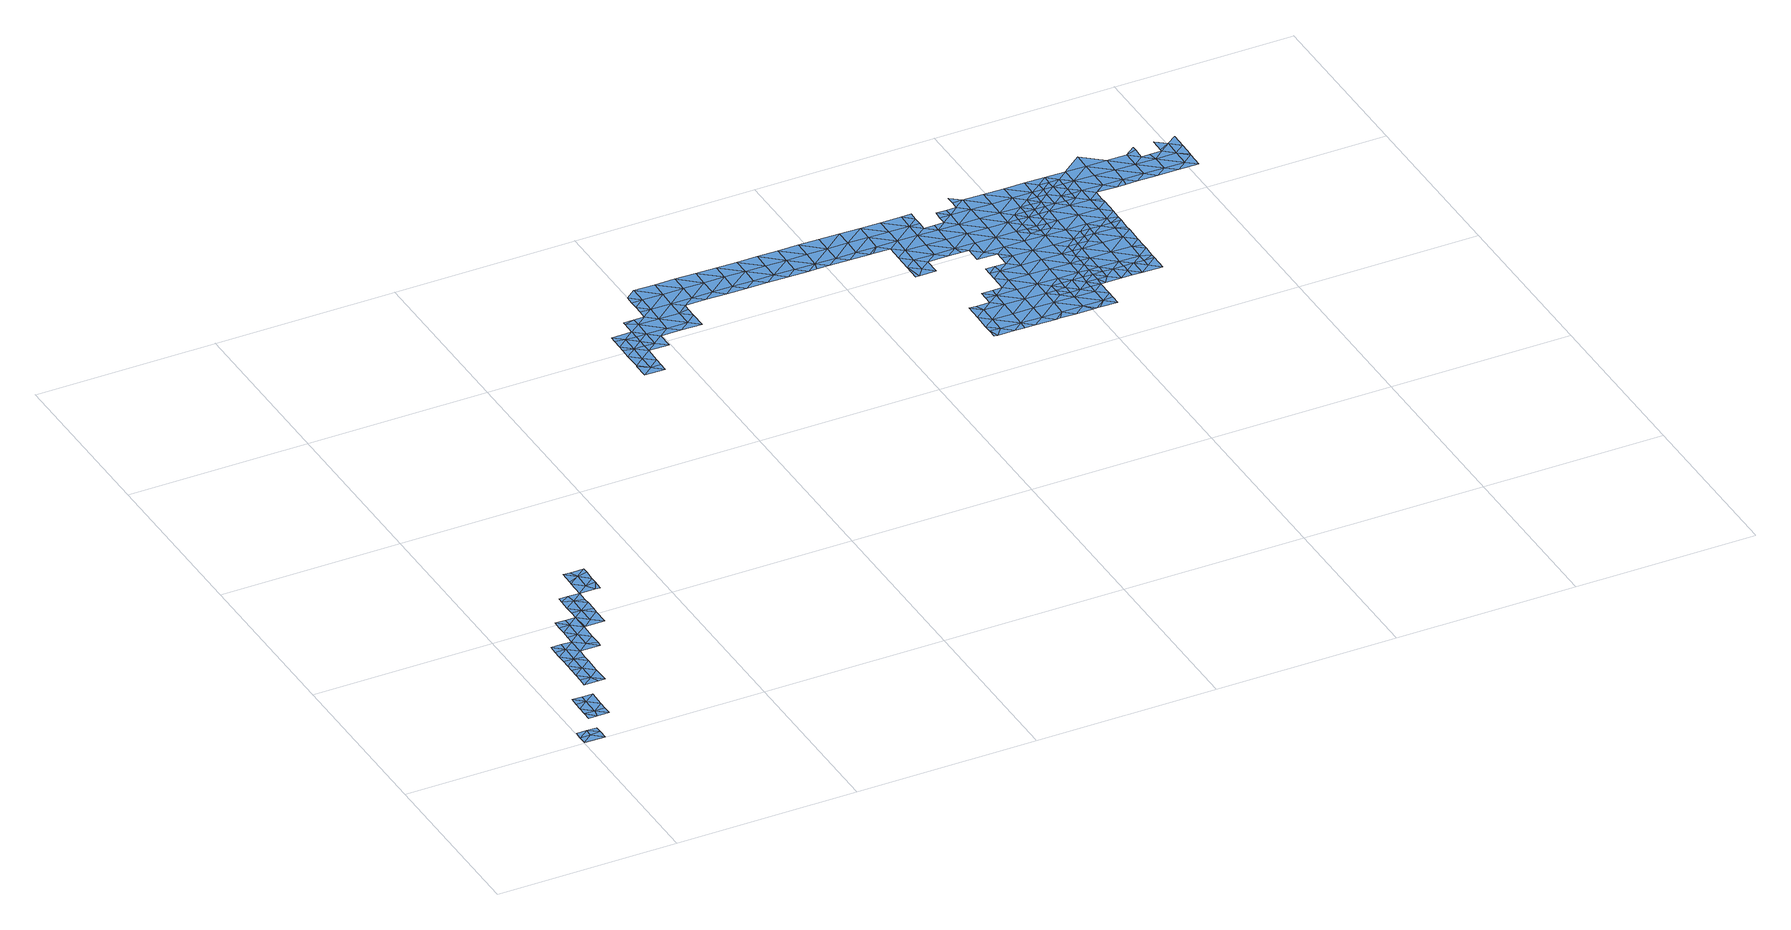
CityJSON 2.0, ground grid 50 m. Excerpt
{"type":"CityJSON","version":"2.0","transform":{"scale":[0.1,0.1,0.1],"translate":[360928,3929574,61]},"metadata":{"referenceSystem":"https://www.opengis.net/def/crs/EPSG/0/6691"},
"CityObjects":{
"waterbody1":{"type":"WaterBody","attributes":{"name":"9","class":"1140","function":"1","WaterBodyRiverFloodingRiskAttribute.description":"5","WaterBodyRiverFloodingRiskAttribute.rankOrg":"2","WaterBodyRiverFloodingRiskAttribute.adminType":"2","WaterBodyRiverFloodingRiskAttribute.scale":"L1"},"geometry":[{"type":"MultiSurface","lod":"1","boundaries":[[[0,1,2]],[[1,3,2]],[[4,5,3]],[[6,0,2]],[[6,5,7]],[[2,3,5]],[[5,6,2]]]}]},
"waterbody2":{"type":"WaterBody","attributes":{"name":"9","class":"1140","function":"1","WaterBodyRiverFloodingRiskAttribute.description":"5","WaterBodyRiverFloodingRiskAttribute.rankOrg":"2","WaterBodyRiverFloodingRiskAttribute.adminType":"2","WaterBodyRiverFloodingRiskAttribute.scale":"L1"},"geometry":[{"type":"MultiSurface","lod":"1","boundaries":[[[8,9,10]],[[11,9,12]],[[8,13,9]],[[11,10,9]],[[14,10,11]],[[15,16,9]],[[16,12,9]],[[11,17,14]],[[13,15,9]],[[13,8,18]],[[11,19,20]],[[19,11,12]],[[20,17,11]]]}]},
"waterbody3":{"type":"WaterBody","attributes":{"name":"9","class":"1140","function":"1","WaterBodyRiverFloodingRiskAttribute.description":"5","WaterBodyRiverFloodingRiskAttribute.rankOrg":"2","WaterBodyRiverFloodingRiskAttribute.adminType":"2","WaterBodyRiverFloodingRiskAttribute.scale":"L1"},"geometry":[{"type":"MultiSurface","lod":"1","boundaries":[[[21,22,23]],[[24,25,26]],[[24,26,27]],[[24,27,28]],[[24,28,29]],[[29,28,30]],[[31,30,32]],[[30,33,32]],[[28,33,30]],[[34,31,35]],[[36,37,35]],[[32,36,35]],[[38,36,32]],[[36,39,40]],[[39,41,40]],[[42,43,33]],[[42,33,44]],[[45,44,33]],[[46,47,40]],[[47,48,40]],[[47,49,48]],[[49,50,48]],[[34,35,51]],[[52,53,54]],[[55,52,54]],[[56,55,54]],[[54,53,57]],[[57,58,54]],[[59,27,26]],[[28,27,60]],[[29,25,24]],[[61,37,48]],[[37,51,35]],[[35,31,32]],[[32,43,38]],[[37,36,40]],[[33,43,32]],[[28,45,33]],[[62,48,56]],[[62,61,48]],[[63,62,56]],[[54,63,56]],[[58,63,54]],[[23,22,64]],[[65,66,64]],[[67,23,64]],[[67,64,66]],[[59,65,27]],[[68,55,56]],[[50,68,56]],[[48,50,56]],[[37,40,48]],[[41,46,40]],[[27,65,64]],[[69,27,64]],[[27,69,60]],[[22,69,64]]]}]},
"waterbody4":{"type":"WaterBody","attributes":{"name":"9","class":"1140","function":"1","WaterBodyRiverFloodingRiskAttribute.description":"5","WaterBodyRiverFloodingRiskAttribute.rankOrg":"2","WaterBodyRiverFloodingRiskAttribute.adminType":"2","WaterBodyRiverFloodingRiskAttribute.scale":"L1"},"geometry":[{"type":"MultiSurface","lod":"1","boundaries":[[[70,71,67]],[[72,73,74]],[[71,72,75]],[[71,76,72]],[[76,71,77]],[[70,77,71]],[[78,77,70]],[[72,79,80]],[[81,72,80]],[[75,72,81]],[[71,75,67]],[[73,72,76]],[[72,74,79]]]}]},
"waterbody5":{"type":"WaterBody","attributes":{"name":"9","class":"1140","function":"1","WaterBodyRiverFloodingRiskAttribute.description":"5","WaterBodyRiverFloodingRiskAttribute.rankOrg":"2","WaterBodyRiverFloodingRiskAttribute.adminType":"2","WaterBodyRiverFloodingRiskAttribute.scale":"L1"},"geometry":[{"type":"MultiSurface","lod":"1","boundaries":[[[82,83,84]],[[85,86,87]],[[88,89,85]],[[90,91,92]],[[93,92,91]],[[94,95,91]],[[96,85,89]],[[93,82,97]],[[96,86,85]],[[82,93,91]],[[98,90,92]],[[97,82,99]],[[82,91,95]],[[82,84,99]],[[83,82,95]],[[100,88,85]],[[90,98,100]],[[90,100,85]],[[87,90,85]],[[101,90,87]],[[90,101,94]],[[91,90,94]]]}]},
"waterbody6":{"type":"WaterBody","attributes":{"name":"9","class":"1140","function":"1","WaterBodyRiverFloodingRiskAttribute.description":"5","WaterBodyRiverFloodingRiskAttribute.rankOrg":"1","WaterBodyRiverFloodingRiskAttribute.adminType":"2","WaterBodyRiverFloodingRiskAttribute.scale":"L1"},"geometry":[{"type":"MultiSurface","lod":"1","boundaries":[[[98,102,100]],[[98,92,102]],[[102,103,100]],[[103,89,88]],[[92,104,102]],[[88,100,103]],[[89,105,106]],[[104,107,102]],[[106,108,109]],[[102,107,103]],[[89,103,105]],[[108,106,105]],[[107,110,103]],[[103,110,105]],[[111,108,105]],[[112,111,105]],[[110,112,105]],[[107,113,110]],[[112,114,111]],[[114,115,116]],[[116,111,114]],[[110,117,112]],[[118,119,120]],[[119,115,114]],[[118,115,119]],[[110,113,117]],[[112,121,114]],[[120,119,122]],[[113,123,117]],[[112,117,124]],[[114,125,119]],[[125,122,119]],[[112,124,121]],[[126,124,117]],[[126,117,123]],[[114,121,125]],[[125,127,122]],[[128,124,126]],[[121,124,129]],[[129,124,128]],[[121,129,130]],[[125,131,127]],[[125,121,131]],[[131,121,130]],[[129,132,130]],[[127,131,133]],[[134,131,130]],[[135,134,130]],[[130,132,135]],[[136,135,132]],[[133,131,134]],[[133,134,137]],[[136,138,135]],[[139,134,135]],[[137,134,139]],[[135,138,139]],[[138,136,140]],[[137,139,141]],[[138,142,139]],[[142,141,139]],[[138,140,143]],[[138,143,142]],[[142,144,141]],[[143,140,145]],[[145,146,143]],[[143,146,142]],[[147,144,142]],[[146,147,142]],[[148,146,145]],[[149,144,147]],[[146,148,150]],[[147,151,149]],[[147,146,151]],[[152,150,148]],[[151,146,150]],[[151,153,149]],[[151,150,154]],[[150,152,154]],[[151,155,153]],[[152,156,154]],[[151,154,155]],[[154,156,157]],[[153,155,158]],[[159,155,154]],[[160,154,157]],[[160,159,154]],[[158,155,159]],[[160,157,161]],[[158,159,162]],[[163,159,160]],[[164,163,160]],[[160,161,164]],[[165,162,159]],[[166,164,161]],[[167,168,169]],[[167,170,168]],[[165,159,163]],[[171,168,170]],[[172,173,171]],[[174,163,164]],[[171,170,172]],[[170,167,175]],[[172,176,173]],[[177,174,164]],[[178,177,166]],[[164,166,177]],[[179,165,163]],[[180,173,176]],[[181,172,170]],[[182,183,184]],[[180,176,185]],[[181,170,175]],[[186,177,178]],[[184,183,187]],[[179,163,174]],[[188,189,184]],[[190,185,176]],[[187,188,184]],[[172,191,176]],[[183,192,187]],[[175,193,181]],[[194,191,172]],[[191,190,176]],[[172,181,194]],[[195,177,186]],[[196,188,187]],[[197,189,188]],[[193,198,181]],[[192,196,187]],[[186,189,197]],[[174,177,195]],[[197,195,186]],[[174,199,179]],[[198,200,181]],[[190,201,202]],[[203,197,188]],[[181,204,194]],[[202,201,205]],[[174,195,199]],[[190,191,201]],[[200,204,181]],[[188,196,203]],[[194,206,191]],[[207,195,197]],[[208,179,199]],[[205,201,209]],[[210,200,198]],[[204,206,194]],[[206,201,191]],[[211,197,203]],[[212,199,195]],[[213,209,201]],[[196,214,203]],[[197,211,207]],[[199,212,208]],[[201,215,213]],[[216,204,200]],[[217,200,210]],[[203,218,211]],[[201,206,215]],[[195,207,212]],[[218,203,214]],[[217,216,200]],[[217,210,219]],[[220,206,204]],[[221,207,211]],[[222,208,212]],[[223,213,224]],[[225,212,207]],[[213,215,224]],[[216,220,204]],[[226,227,223]],[[214,228,218]],[[229,225,207]],[[227,230,231]],[[211,218,221]],[[221,229,207]],[[226,230,227]],[[232,222,212]],[[223,224,226]],[[217,219,233]],[[220,234,206]],[[234,224,215]],[[235,232,212]],[[235,212,225]],[[236,218,228]],[[215,206,234]],[[237,216,217]],[[236,238,218]],[[239,222,232]],[[240,225,229]],[[236,241,242]],[[217,233,237]],[[226,224,243]],[[230,226,244]],[[220,216,245]],[[246,229,221]],[[224,234,243]],[[247,234,220]],[[248,237,233]],[[221,218,246]],[[249,240,229]],[[250,247,220]],[[250,220,245]],[[242,241,251]],[[236,242,238]],[[252,216,237]],[[246,218,238]],[[245,216,252]],[[244,226,253]],[[226,243,253]],[[254,255,244]],[[256,243,234]],[[257,245,252]],[[258,237,248]],[[259,234,247]],[[249,229,260]],[[261,242,251]],[[255,254,251]],[[229,246,260]],[[244,253,254]],[[259,256,234]],[[262,259,247]],[[263,237,258]],[[238,264,246]],[[252,265,257]],[[238,242,264]],[[266,249,260]],[[267,249,266]],[[252,237,263]],[[251,254,261]],[[256,268,243]],[[263,258,269]],[[264,242,261]],[[270,267,266]],[[246,271,260]],[[253,243,268]],[[272,270,266]],[[262,273,259]],[[274,263,269]],[[268,275,253]],[[265,252,276]],[[252,263,276]],[[277,266,260]],[[254,253,275]],[[246,264,271]],[[266,278,272]],[[279,256,259]],[[261,254,275]],[[280,264,261]],[[281,277,260]],[[282,265,276]],[[279,259,273]],[[274,283,263]],[[260,271,281]],[[284,268,256]],[[276,263,285]],[[280,261,275]],[[263,283,285]],[[286,282,276]],[[278,266,277]],[[279,273,287]],[[288,275,268]],[[284,256,279]],[[276,285,286]],[[289,264,280]],[[271,290,281]],[[284,288,268]],[[271,264,290]],[[291,278,277]],[[292,278,291]],[[287,293,279]],[[294,292,291]],[[264,289,290]],[[281,295,277]],[[288,296,275]],[[275,297,280]],[[298,289,280]],[[293,287,299]],[[293,300,279]],[[279,300,284]],[[297,298,280]],[[277,301,291]],[[302,288,284]],[[281,290,295]],[[295,301,277]],[[298,303,289]],[[304,302,284]],[[304,284,300]],[[303,305,289]],[[275,296,297]],[[290,289,305]],[[302,306,288]],[[307,296,288]],[[301,308,291]],[[306,307,288]],[[309,310,290]],[[309,290,305]],[[295,290,310]],[[311,298,297]],[[296,312,297]],[[312,296,307]],[[311,297,313]],[[295,310,314]],[[315,312,307]],[[301,316,308]],[[301,295,316]],[[314,310,317]],[[297,318,313]],[[316,295,314]],[[297,312,318]],[[315,319,312]],[[317,320,314]],[[321,319,315]],[[322,323,324]],[[324,313,322]],[[308,316,325]],[[326,316,314]],[[319,327,312]],[[312,327,318]],[[313,318,322]],[[328,314,320]],[[322,329,323]],[[326,314,328]],[[330,323,329]],[[330,331,320]],[[327,332,318]],[[333,322,318]],[[331,330,329]],[[334,316,326]],[[325,316,334]],[[329,335,331]],[[327,336,332]],[[334,326,337]],[[329,322,333]],[[318,332,333]],[[338,325,334]],[[336,339,332]],[[329,340,335]],[[337,341,334]],[[329,333,340]],[[342,338,334]],[[341,337,343]],[[341,342,334]],[[344,335,340]],[[333,332,345]],[[332,339,345]],[[345,346,333]],[[347,338,342]],[[345,339,348]],[[340,333,346]],[[344,340,349]],[[347,342,350]],[[348,351,345]],[[352,340,346]],[[353,351,348]],[[349,340,352]],[[354,346,345]],[[351,354,345]],[[350,355,347]],[[356,357,358]],[[359,352,346]],[[357,349,352]],[[356,349,357]],[[359,346,354]],[[355,360,347]],[[361,362,355]],[[363,357,352]],[[361,358,362]],[[358,357,362]],[[364,352,359]],[[363,352,364]],[[362,360,355]],[[365,357,363]],[[366,365,363]],[[362,357,365]],[[362,365,367]],[[366,368,365]],[[360,362,369]],[[369,362,367]],[[370,367,365]],[[371,360,369]],[[372,369,367]],[[365,368,370]],[[373,370,368]],[[370,372,367]],[[371,369,374]],[[370,373,375]],[[374,369,372]],[[375,376,370]],[[370,376,372]],[[372,377,374]],[[378,376,375]],[[372,376,377]],[[377,379,374]],[[380,377,376]],[[381,379,377]],[[376,378,380]],[[381,382,379]],[[383,377,380]],[[381,377,383]],[[378,384,380]],[[379,382,385]],[[386,381,383]],[[380,387,383]],[[387,380,384]],[[386,383,388]],[[389,388,383]],[[387,389,383]],[[387,384,390]],[[388,391,392]],[[389,391,388]],[[392,391,393]],[[390,394,387]],[[389,387,394]],[[395,396,389]],[[395,389,394]],[[391,389,396]],[[396,397,391]]]}]},
"waterbody7":{"type":"WaterBody","attributes":{"name":"9","class":"1140","function":"1","WaterBodyRiverFloodingRiskAttribute.description":"5","WaterBodyRiverFloodingRiskAttribute.rankOrg":"2","WaterBodyRiverFloodingRiskAttribute.adminType":"2","WaterBodyRiverFloodingRiskAttribute.scale":"L1"},"geometry":[{"type":"MultiSurface","lod":"1","boundaries":[[[287,273,398]],[[273,265,398]],[[265,273,399]],[[398,400,299]],[[282,286,398]],[[250,257,399]],[[398,265,282]],[[398,299,287]],[[257,265,399]],[[399,247,250]],[[400,398,286]],[[273,262,399]],[[262,247,399]],[[250,245,257]]]}]},
"waterbody8":{"type":"WaterBody","attributes":{"name":"9","class":"1140","function":"1","WaterBodyRiverFloodingRiskAttribute.description":"5","WaterBodyRiverFloodingRiskAttribute.rankOrg":"2","WaterBodyRiverFloodingRiskAttribute.adminType":"2","WaterBodyRiverFloodingRiskAttribute.scale":"L1"},"geometry":[{"type":"MultiSurface","lod":"1","boundaries":[[[323,401,402]],[[305,303,402]],[[320,317,401]],[[330,320,401]],[[323,330,401]],[[324,323,402]],[[317,310,401]],[[310,309,401]],[[309,305,401]],[[311,313,324]],[[311,324,402]],[[311,303,298]],[[401,305,402]],[[303,311,402]]]}]},
"waterbody9":{"type":"WaterBody","attributes":{"name":"9","class":"1140","function":"1","WaterBodyRiverFloodingRiskAttribute.description":"5","WaterBodyRiverFloodingRiskAttribute.rankOrg":"1","WaterBodyRiverFloodingRiskAttribute.adminType":"2","WaterBodyRiverFloodingRiskAttribute.scale":"L1"},"geometry":[{"type":"MultiSurface","lod":"1","boundaries":[[[400,403,299]],[[404,405,406]],[[404,406,407]],[[407,406,408]],[[409,408,406]],[[410,411,412]],[[407,408,403]],[[413,403,408]],[[414,406,405]],[[415,410,412]],[[413,299,403]],[[411,414,412]],[[406,414,409]],[[412,414,405]],[[416,400,286]],[[405,415,412]],[[407,403,416]],[[416,403,400]]]}]},
"waterbody10":{"type":"WaterBody","attributes":{"name":"9","class":"1140","function":"1","WaterBodyRiverFloodingRiskAttribute.description":"5","WaterBodyRiverFloodingRiskAttribute.rankOrg":"2","WaterBodyRiverFloodingRiskAttribute.adminType":"2","WaterBodyRiverFloodingRiskAttribute.scale":"L1"},"geometry":[{"type":"MultiSurface","lod":"1","boundaries":[[[417,418,419]],[[420,418,421]],[[420,421,302]],[[315,307,306]],[[336,422,339]],[[418,417,423]],[[423,424,418]],[[424,423,422]],[[424,422,321]],[[319,321,422]],[[414,419,425]],[[409,414,425]],[[426,427,423]],[[339,422,428]],[[348,339,428]],[[427,428,423]],[[429,428,427]],[[429,353,428]],[[421,321,315]],[[424,321,421]],[[422,423,428]],[[426,423,417]],[[430,417,431]],[[411,432,419]],[[430,426,417]],[[336,319,422]],[[306,302,421]],[[413,433,293]],[[408,409,425]],[[420,425,418]],[[433,425,420]],[[433,408,425]],[[413,408,433]],[[299,413,293]],[[293,433,300]],[[420,300,433]],[[304,300,420]],[[419,418,425]],[[418,424,421]],[[432,411,410]],[[420,302,304]],[[432,431,419]],[[419,431,417]],[[315,306,421]],[[411,419,414]],[[319,336,327]],[[353,348,428]]]}]},
"waterbody11":{"type":"WaterBody","attributes":{"name":"9","class":"1140","function":"1","WaterBodyRiverFloodingRiskAttribute.description":"5","WaterBodyRiverFloodingRiskAttribute.rankOrg":"2","WaterBodyRiverFloodingRiskAttribute.adminType":"2","WaterBodyRiverFloodingRiskAttribute.scale":"L1"},"geometry":[{"type":"MultiSurface","lod":"1","boundaries":[[[434,343,435]],[[435,358,434]],[[434,358,361]],[[361,355,434]],[[434,355,350]],[[350,342,341]],[[341,343,434]],[[337,326,436]],[[326,328,436]],[[356,358,435]],[[356,435,349]],[[344,349,435]],[[335,344,435]],[[343,335,435]],[[335,343,436]],[[350,341,434]],[[436,328,320]],[[436,343,337]],[[320,331,436]],[[331,335,436]]]}]}
},
"vertices":[
[2,3,6],[59,2,6],[31,26,6],[59,30,6],[59,48,6],[31,49,6],[2,26,6],[3,49,6],
[60,118,6],[89,117,6],[61,141,6],[89,163,6],[117,140,6],[84,94,6],[61,164,6],[117,94,6],[117,118,6],[62,187,6],[60,95,6],[118,186,6],[90,186,6],
[238,600,6],[238,586,6],[262,600,6],[265,484,6],[293,461,6],[293,507,6],[265,530,6],[237,508,6],[240,462,6],[236,462,6],[235,415,6],[207,439,6],[208,485,6],[235,384,6],[206,393,6],[178,416,6],[178,370,6],[179,439,6],[150,417,6],[150,394,6],[122,417,6],[180,486,6],[179,462,6],[180,509,6],[208,508,6],[121,394,6],[121,371,6],[149,347,6],[121,348,6],[120,325,6],[234,369,6],[119,255,6],[119,232,6],[148,255,6],[120,278,6],[148,301,6],[158,232,6],[176,231,6],[294,523,6],[237,531,6],[177,342,6],[177,324,6],[176,278,6],[266,577,6],[294,553,6],[294,570,6],[295,599,6],[120,302,6],[237,554,6],
[337,599,6],[323,622,6],[324,668,6],[353,676,6],[353,691,6],[295,646,6],[352,645,6],[352,626,6],[351,598,6],[315,691,6],[296,692,6],[296,656,6],
[903,1399,17],[874,1418,17],[874,1376,17],[905,1538,17],[876,1543,17],[876,1515,17],[933,1537,17],[933,1560,17],[904,1491,17],[903,1445,17],[932,1468,17],[931,1422,17],[875,1469,17],[875,1422,17],[877,1561,17],[931,1399,17],[932,1491,17],[931,1375,17],[933,1514,17],[876,1498,17],
[961,1490,17],[961,1537,17],[989,1467,17],[962,1583,17],[934,1597,17],[989,1513,17],[962,1606,17],[934,1606,17],[1018,1536,17],[991,1606,17],[1019,1582,17],[1046,1512,17],[1020,1628,18],[992,1652,18],[991,1629,18],[1075,1535,17],[992,1675,18],[1020,1674,18],[992,1698,18],[1076,1627,18],[1021,1721,18],[1103,1511,17],[1075,1581,17],[1077,1674,18],[1103,1558,17],[1078,1720,18],[1104,1587,17],[1104,1604,18],[1133,1626,19],[1134,1673,19],[1161,1603,19],[1134,1719,19],[1190,1672,19],[1190,1626,19],[1218,1602,19],[1191,1718,19],[1246,1625,19],[1247,1671,19],[1274,1601,19],[1248,1717,19],[1304,1670,19],[1303,1624,19],[1304,1716,19],[1331,1600,19],[1360,1623,19],[1360,1669,19],[1388,1599,19],[1361,1715,19],[1416,1622,19],[1417,1668,19],[1444,1598,19],[1418,1714,19],[1473,1621,19],[1474,1667,19],[1467,1598,19],[1501,1598,19],[1474,1714,19],[1530,1666,19],[1530,1620,19],[1558,1597,19],[1531,1713,19],[1587,1666,19],[1586,1619,19],[1588,1712,19],[1614,1596,19],[1730,1132,19],[1721,1157,19],[1721,1132,19],[1749,1155,19],[1721,1178,19],[1750,1201,19],[1722,1224,19],[1644,1665,19],[1777,1131,19],[1751,1247,19],[1643,1619,19],[1623,1596,19],[1645,1711,19],[1723,1271,19],[1806,1154,19],[1669,1456,19],[1678,1456,19],[1670,1503,19],[1742,1270,19],[1671,1595,19],[1698,1479,19],[1698,1525,19],[1670,1549,19],[1779,1270,19],[1807,1246,19],[1726,1455,19],[1805,1131,19],[1807,1200,19],[1700,1618,19],[1726,1502,19],[1699,1571,19],[1834,1130,19],[1700,1664,19],[1863,1153,19],[1808,1292,19],[1780,1293,19],[1755,1524,19],[1863,1199,19],[1780,1316,19],[1864,1245,19],[1756,1617,19],[1701,1710,19],[1811,1315,19],[1891,1129,19],[1756,1571,19],[1757,1663,19],[1837,1315,19],[1783,1501,19],[1865,1291,19],[1920,1198,19],[1919,1152,19],[1812,1523,19],[1903,1129,19],[1921,1244,19],[1812,1570,19],[1758,1709,19],[1838,1361,19],[1866,1338,19],[1785,1639,19],[1866,1384,19],[1838,1385,19],[1818,1500,19],[1813,1616,19],[1863,1407,19],[1838,1407,19],[1786,1686,19],[1947,1128,19],[1922,1291,19],[1786,1663,19],[1840,1500,19],[1976,1151,19],[1868,1523,19],[1786,1709,19],[1814,1639,19],[1839,1454,19],[1868,1476,19],[1922,1337,19],[1895,1407,19],[1949,1221,19],[1869,1569,19],[1949,1267,19],[1996,1128,19],[1842,1639,19],[1949,1244,19],[1896,1453,19],[1977,1197,19],[1923,1383,19],[1924,1429,19],[1895,1433,19],[1979,1336,19],[1977,1220,19],[2004,1128,19],[1978,1290,19],[1870,1615,19],[1924,1475,19],[1978,1267,19],[2033,1150,19],[1925,1522,19],[2005,1220,19],[1871,1661,19],[1842,1662,19],[1980,1382,19],[2013,1127,19],[1843,1685,19],[1926,1568,19],[1871,1684,19],[2006,1266,19],[2061,1127,19],[1980,1428,19],[2033,1196,19],[1927,1660,19],[1899,1684,19],[2035,1289,19],[1981,1475,19],[1927,1614,19],[2034,1220,19],[2061,1153,19],[2036,1335,19],[2061,1173,19],[2062,1219,19],[2035,1266,19],[2036,1381,19],[1982,1521,19],[1982,1567,19],[1928,1707,19],[1900,1707,19],[2063,1288,19],[1900,1730,19],[1983,1613,19],[2037,1427,19],[2038,1474,19],[2010,1497,19],[2063,1265,19],[2064,1312,19],[1984,1659,19],[2064,1358,19],[2010,1520,19],[2064,1335,19],[2010,1543,19],[2065,1381,19],[2065,1404,19],[1985,1706,19],[2011,1567,19],[2011,1590,19],[2038,1497,19],[2094,1427,19],[2066,1496,19],[2040,1612,19],[2093,1404,19],[2041,1659,19],[2040,1589,19],[2094,1473,19],[2122,1426,19],[2068,1589,19],[2122,1403,19],[2095,1519,19],[2067,1543,19],[2067,1519,19],[2041,1705,19],[2069,1635,19],[2122,1449,19],[2068,1612,19],[2096,1565,19],[2068,1566,19],[2096,1588,19],[2151,1472,19],[2152,1518,19],[2097,1658,19],[2125,1588,19],[2151,1449,19],[2097,1635,19],[2098,1704,19],[2179,1448,19],[2153,1564,19],[2126,1657,19],[2126,1680,19],[2125,1634,19],[2153,1587,19],[2208,1471,19],[2209,1517,19],[2155,1703,19],[2207,1448,19],[2181,1587,19],[2154,1680,19],[2236,1464,19],[2209,1563,19],[2236,1448,19],[2237,1494,19],[2183,1679,19],[2182,1610,19],[2210,1610,19],[2182,1633,19],[2237,1540,19],[2211,1702,19],[2182,1656,19],[2211,1656,19],[2238,1586,19],[2237,1554,19],[2267,1609,19],[2241,1586,19],[2267,1655,19],[2295,1585,19],[2268,1701,19],[2323,1608,19],[2269,1747,19],[2324,1654,19],[2319,1585,19],[2325,1700,19],[2351,1584,19],[2380,1607,19],[2381,1653,19],[2408,1584,19],[2381,1700,19],[2437,1606,19],[2409,1676,19],[2410,1709,19],[2437,1652,19],[2465,1583,19],[2410,1722,19],[2433,1676,19],[2493,1605,19],[2466,1675,19],[2494,1652,19],[2521,1582,19],[2495,1698,19],[2466,1682,19],[2467,1721,19],[2522,1628,19],[2522,1632,19],[2523,1674,19],[2524,1720,19],
[2034,1243,19],[1977,1244,19],[2063,1242,19],
[2039,1566,19],[2038,1520,19],
[2091,1242,19],[2148,1218,19],[2176,1217,19],[2148,1241,19],[2119,1218,19],[2120,1264,19],[2148,1264,19],[2233,1263,19],[2205,1263,19],[2204,1240,19],[2091,1265,19],[2176,1264,19],[2232,1216,19],[2076,1219,19],
[2206,1332,19],[2149,1333,19],[2205,1286,19],[2092,1334,19],[2093,1380,19],[2150,1426,19],[2206,1379,19],[2150,1380,19],[2148,1287,19],[2234,1355,19],[2235,1401,19],[2207,1425,19],[2235,1415,19],[2234,1325,19],[2234,1309,19],[2233,1276,19],[2092,1288,19],
[2154,1657,19],[2153,1611,19],[2097,1611,19]
]}
